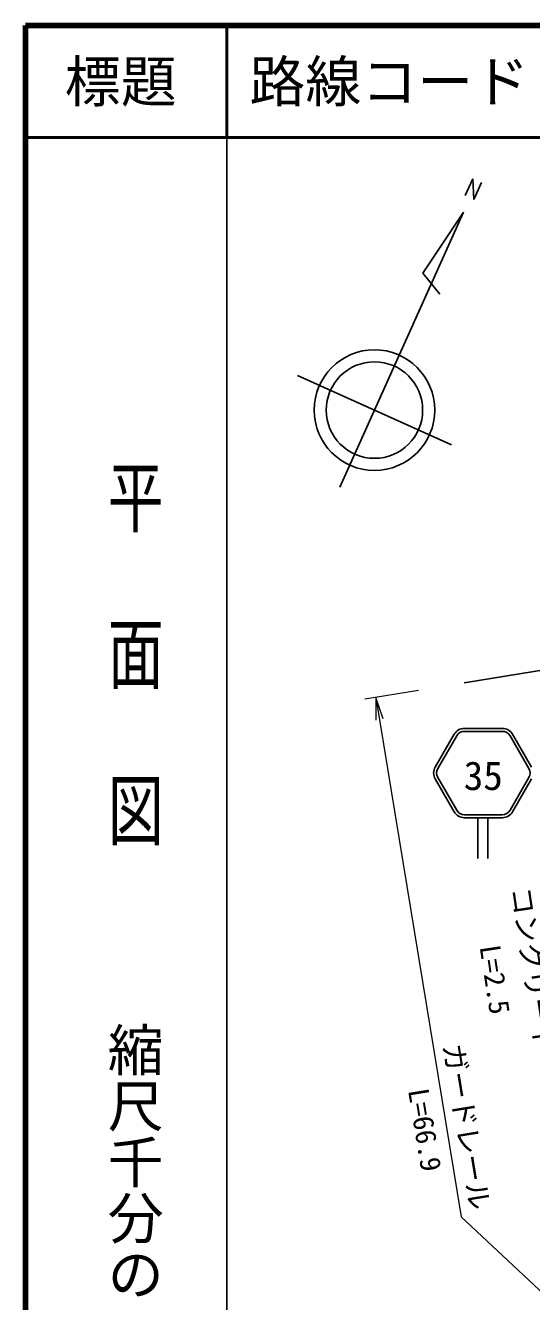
# Model space of a CAD drawing. Units: millimetres, scale not verified. Extents: x 40000 to 680000, y 20000 to 380000.
# Drawn here: x 40000 to 85203, y 266032 to 380000 of the extents above; entities that cross this region are included whole.
import ezdxf
from ezdxf.enums import TextEntityAlignment as Align

# ---------------------------------------------------------------- set-up
doc = ezdxf.new("R2010")
doc.units = ezdxf.units.MM
doc.header["$LTSCALE"] = 1000
for name, color, linetype, lineweight in [('M-BMK-OTRS', 5, 'Continuous', 25), ('M-BMK-SRVR', 3, 'Continuous', 25), ('M-STR-HTXT', 7, 'Continuous', 13), ('M-STR-STRC', 7, 'Continuous', 25), ('M-TTL', 2, 'Continuous', 140), ('M-TTL-BAND', 7, 'Continuous', 25), ('M-TTL-LINE', 7, 'Continuous', 50)]:
    doc.layers.add(name, color=color, linetype=linetype, lineweight=lineweight)
doc.layers.add('M-TTL-TXT', color=7, linetype='Continuous')
doc.styles.add('@ＭＳ ゴシック', font='')
doc.styles.add('ＭＳ ゴシック', font='')
doc.styles.get('@ＭＳ ゴシック').set_extended_font_data('@MS Gothic')
doc.styles.get('ＭＳ ゴシック').set_extended_font_data('MS Gothic')

# ---------------------------------------------------------------- blocks, each defined once
blk = doc.blocks.new('open_arrow')
at = {"color": 0, "linetype": 'Continuous', "lineweight": -2}
blk.add_lwpolyline([(7.5, 1.25), (0, 0), (7.5, -1.25)], dxfattribs=at)

msp = doc.modelspace()

# ---------------------------------------------------------------- linework, layer by layer
at = {"layer": 'M-BMK-OTRS'}
msp.add_line((102074, 325044), (79200, 321286), dxfattribs=at)
at = {"layer": 'M-BMK-SRVR'}
for p, q in [((79279, 364805), (79962, 366321)), ((79962, 366321), (80064, 364447)), ((80064, 364447), (80741, 365972)), ((79132, 363334), (68075, 338774)), ((79132, 363334), (75496, 357882)), ((75496, 357882), (77019, 356015)), ((78048, 342555), (64295, 348747))]:
    msp.add_line(p, q, dxfattribs=at)
for radius in [5387, 4309]:
    msp.add_circle((71171, 345651), radius, dxfattribs=at)
at = {"layer": 'M-STR-HTXT'}
for p, q in [((75096, 320611), (70311, 319825)), ((71298, 319987), (78923, 273579)), ((78923, 273579), (107694, 246631))]:
    msp.add_line(p, q, dxfattribs=at)
at = {"layer": 'M-STR-STRC'}
for p, q in [((82593, 317222), (79214, 317222)), ((79214, 316956), (82593, 316956)), ((78293, 316690), (76603, 313764)), ((76834, 313631), (78523, 316557)), ((83284, 316557), (84973, 313631)), ((85203, 313764), (83514, 316690)), ((76603, 312700), (78293, 309774)), ((78523, 309907), (76834, 312833)), ((84973, 312833), (83284, 309907)), ((83514, 309774), (85203, 312700)), ((82593, 309508), (79214, 309508)), ((82593, 309242), (79214, 309242)), ((80409, 309242), (80409, 305587)), ((81300, 309242), (81300, 305587))]:
    msp.add_line(p, q, dxfattribs=at)
for centre, radius, start, end in [((79214, 316159), 1064, 90, 150), ((79214, 316159), 798, 90, 150), ((82593, 316159), 1064, 30, 90), ((82593, 316159), 798, 30, 90), ((77525, 313233), 1064, 150, 210), ((77525, 313233), 798, 150, 210), ((84282, 313233), 798, 330, 30.00002), ((79214, 310307), 1064, 210, 270), ((79214, 310307), 798, 210, 270), ((82593, 310307), 798, 270, 330), ((82593, 310307), 1064, 270, 330)]:
    msp.add_arc(centre, radius, start, end, dxfattribs=at)
at = {"layer": 'M-TTL'}
for p, q in [((40000, 380000), (40000, 20000)), ((680000, 380000), (40000, 380000))]:
    msp.add_line(p, q, dxfattribs=at)
at = {"layer": 'M-TTL-BAND'}
msp.add_line((58000, 370000), (58000, 20000), dxfattribs=at)
at = {"layer": 'M-TTL-LINE'}
for p, q in [((58000, 380000), (58000, 370000)), ((40000, 370000), (680000, 370000))]:
    msp.add_line(p, q, dxfattribs=at)

# ---------------------------------------------------------------- block references
at = {"layer": 'M-STR-HTXT', "xscale": 267, "yscale": 267, "rotation": 279.3}
msp.add_blockref('open_arrow', (71298, 319987), dxfattribs=at)

# ---------------------------------------------------------------- texts
at = {"layer": 'M-STR-HTXT', "style": 'ＭＳ ゴシック'}
for s, rotation, p in [('コンクリート', 278.619, (83924, 295426)), ('L=2.5', 278.619, (80491, 294565)), ('L=66.9', 279.33, (74236, 281124))]:
    msp.add_text(s, height=1833, rotation=rotation, dxfattribs=at).set_placement(p, align=Align.BOTTOM_CENTER)
msp.add_text('ガードレール', height=1833, rotation=279.33, dxfattribs=at).set_placement((78193, 289051), align=Align.MIDDLE_LEFT)
at = {"layer": 'M-STR-STRC', "style": 'ＭＳ ゴシック'}
msp.add_text('35', height=2566, dxfattribs=at).set_placement((80895, 312996), align=Align.MIDDLE_CENTER)
at = {"layer": 'M-TTL-BAND', "style": '@ＭＳ ゴシック', "width": 1.4}
msp.add_text('平  面  図', height=3666, rotation=270, dxfattribs=at).set_placement((49777, 306475), align=Align.MIDDLE_RIGHT)
at = {"layer": 'M-TTL-BAND', "style": '@ＭＳ ゴシック'}
msp.add_text('縮尺千分の一', height=3666, rotation=270, dxfattribs=at).set_placement((49777, 261030), align=Align.MIDDLE_RIGHT)
at = {"layer": 'M-TTL-TXT', "style": 'ＭＳ ゴシック'}
msp.add_text('標題', height=3666, dxfattribs=at).set_placement((48500, 375000), align=Align.MIDDLE_CENTER)
msp.add_text('路線コード', height=3666, dxfattribs=at).set_placement((60000, 375000), align=Align.MIDDLE_LEFT)

doc.saveas('drawing.dxf')
